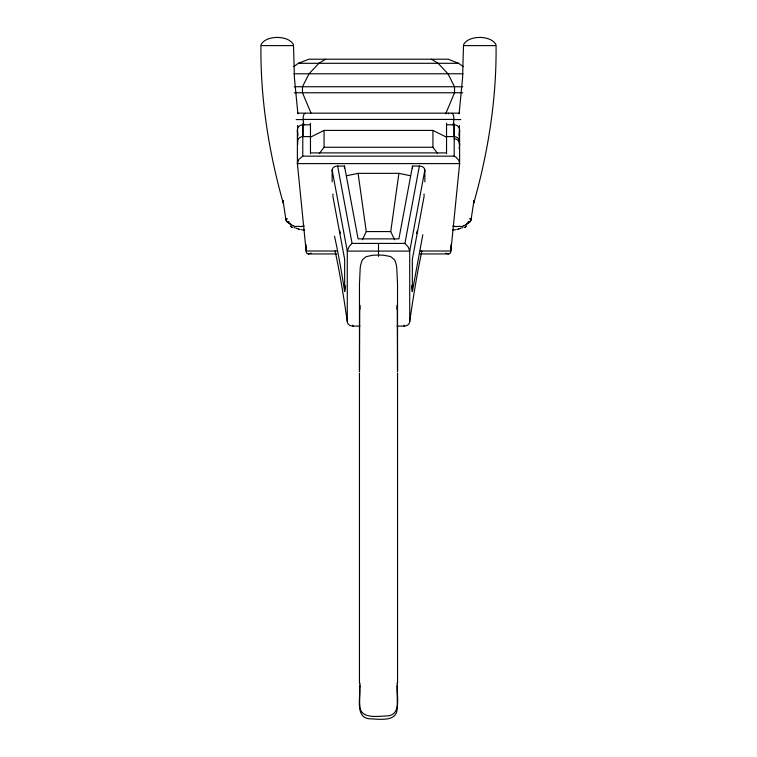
<?xml version="1.0" encoding="UTF-8"?>
<svg xmlns="http://www.w3.org/2000/svg" width="757" height="757" viewBox="0 0 757 757"><rect width="100%" height="100%" fill="white"/><g stroke="black" fill="none" stroke-linecap="round" stroke-linejoin="round"><path stroke-width="1.14" d="M359.452 373.031L359.452 683.079M378.5 256.358L378.5 243.413M397.548 683.079L397.548 373.031M359.717 305.298L359.461 371.375L359.471 284.168L360.19 268.196A69.805 51.892 0 0 1 360.824 264.288L362.111 260.493A13.815 10.276 0 0 1 362.622 259.613L366.17 256.661L372.151 255.336A50.142 37.282 0 0 1 377.488 255.109L379.512 255.1A54.267 40.339 0 0 1 383.78 255.241L390.584 256.557L394.378 259.613A13.815 10.276 0 0 1 394.889 260.493L395.949 263.408A64.837 48.202 0 0 1 396.791 268.196L397.529 284.168L397.539 371.375L397.283 305.298M420.277 251.021L450.869 251.021L459.622 163.607L458.837 160.446L456.367 157.456L454.247 156.169L302.809 156.15L298.911 159.254L297.369 163.503L306.131 251.021L336.723 251.021M397.274 305.071L397.047 309.111M459.622 163.607L297.378 163.607M424.213 195.817L412.357 259.244L412.357 291.473L411.439 285.758M453.225 125.312L453.85 119.417L303.15 119.417L303.775 125.312M459.139 135.295L459.613 130.318A5.45 5.072 0 0 0 454.191 124.791L446.535 124.801M459.168 148.817L459.613 144.246A5.441 4.958 0 0 0 454.191 138.843M359.954 685.549L359.821 686.76A65.736 65.736 0 0 0 359.641 689.097C360.294 698.796 355.279 718.204 370.116 718.828C379.503 719.046 397.397 722.367 397.179 708.003A65.764 65.764 0 0 0 397.359 705.666L397.047 685.549M359.954 683.041L359.641 702.95A65.764 65.074 0 0 0 359.821 705.259C359.745 719.746 377.951 716.094 387.404 715.914C401.712 714.863 396.621 696.052 397.359 686.552A65.736 65.045 0 0 0 397.179 684.233L397.047 683.041M459.177 144.284L459.442 125.501M394.586 239.77L390.744 231.576L398.911 173.344L410.247 175.7M459.111 113.787L462.574 77.98L463.483 45.609L496.062 45.609C496.639 98.94 488.199 152.006 473.712 203.255M397.075 326.097L404.039 326.097L404.181 325.122M471.119 219.341L473.929 200.927M412.357 291.473L422.803 234.812M424.857 181.822L424.857 170.107A5.46 4.059 0 0 0 419.369 166.067L412.518 166.057L398.911 238.862L358.089 238.862L344.482 166.057L337.631 166.057A5.46 4.059 0 0 0 332.124 170.107L332.143 181.822M421.942 250.955A238.862 22.029 -85.2 0 0 409.717 321.734L409.717 250.889L408.231 247.037L404.919 243.413L419.369 166.057M424.857 170.107L409.717 251.097L347.283 251.097L332.143 170.107M463.511 44.843C468.053 34.954 491.454 34.973 496.024 44.843M260.976 44.843C265.546 34.973 288.947 34.954 293.489 44.843M445.665 113.862L454.522 92.761L454.522 86.743L447.964 73.779L438.123 63.304L431.424 59.216M345.561 285.758L344.643 291.473L344.643 259.244L332.787 195.817M362.414 239.77L366.256 231.576L358.089 173.344L346.753 175.7M448.324 113.9L448.721 113.153M319.312 153.576L324.072 147.274L324.072 130.412L432.928 130.412L446.535 137.187M466.672 226.173L464.543 227.564L465.432 227.034M404.919 243.413L352.081 243.413L349.318 246.243L347.283 250.974L347.283 321.725A238.862 22.029 85.2 0 0 335.058 250.955M293.744 66.578L298.428 63.304L308.837 59.216L448.163 59.216L458.572 63.304L463.256 66.578M325.576 59.216L318.877 63.304L309.036 73.779L302.478 86.743L302.478 92.761L310.966 112.982M462.83 227.45L462.044 227.866M311.259 253.235L308.25 253.945L336.657 253.955M310.465 137.187L324.072 130.412M302.753 156.169L302.809 124.801L310.465 124.801M466.454 224.469L465.839 224.687M458.505 229.087L456.906 229.503M469.435 218.962L471.242 218.508M455.752 229.74L452.431 230.119M420.343 253.955L448.702 253.955L450.141 253.349L450.775 251.949A234.708 8.601 -85.4 0 0 450.954 244.748M458.363 226.381L456.48 226.523A11.885 4.76 7.9 0 1 454.787 226.485M448.702 253.955L445.741 253.226M298.428 63.304L458.572 63.304M293.905 73.779L463.095 73.779M294.274 86.743L462.726 86.743M294.274 92.761L462.726 92.761M297.662 113.153L459.338 113.153M296.195 119.578L303.169 119.578M453.831 119.578L460.805 119.578M297.823 144.284L297.558 142.117A5.441 4.958 0 0 1 302.961 136.601L310.465 136.601M446.535 136.601L454.039 136.601A5.441 4.958 0 0 1 459.442 142.117M324.072 147.274L432.928 147.274L437.688 153.576M310.465 152.895L446.535 152.895M358.089 173.344L398.911 173.344M366.256 231.576L390.744 231.576M347.368 321.734A5.772 4.296 0 0 0 352.961 326.135L359.925 326.097M304.569 230.119L301.248 229.74M298.637 226.381L300.52 226.523A11.885 4.76 -7.9 0 0 302.213 226.485M308.213 253.945L306.859 253.349L306.235 251.986A234.613 8.601 85.4 0 1 306.046 244.691M300.094 229.503L298.495 229.087M285.758 218.508L287.565 218.962M291.161 224.687L290.546 224.469M454.191 156.15L454.191 124.801M294.956 227.866L294.17 227.45M291.568 227.034L292.457 227.564L290.328 226.173M283.288 203.255C268.801 152.006 260.361 98.94 260.938 45.609L293.517 45.609L294.426 77.98L297.889 113.787M337.631 166.057L352.081 243.413M344.643 291.473L343.858 286.487A255.506 23.562 85.2 0 0 334.499 236.175M283.071 200.927L285.881 219.341M352.819 325.122L352.961 326.097M302.809 124.791A5.45 5.072 0.1 0 0 297.387 130.318L297.861 135.295M359.954 309.111L359.726 305.071M459.613 130.318L459.613 163.786M454.039 123.306L454.039 136.601M446.535 123.306L446.535 153.699M432.928 130.412L432.928 147.274M412.518 166.057L412.518 168.309M344.482 166.057L344.482 168.309M310.465 123.306L310.465 153.699M302.961 123.306L302.961 136.601M297.558 125.501L297.558 142.117M297.387 130.318L297.387 163.786M451.626 113.342A5.64 2.157 90 0 1 453.926 119.436M303.074 119.436A5.64 2.157 -90 0 1 305.374 113.342M473.447 201.031A5.659 4.693 50.5 0 1 473.75 202.27A5.659 4.996 60.2 0 0 473.513 201.012M283.326 200.984A5.659 5.214 -75.3 0 0 283.184 202.27A5.659 4.996 -60.2 0 1 283.364 200.993M468.223 222.899A5.734 5.091 64.7 0 0 471.195 219.369A5.734 5.044 59.3 0 1 468.214 222.889M288.777 222.899A5.734 5.091 -64.7 0 1 285.805 219.369A5.734 5.044 -59.3 0 0 288.786 222.889M409.632 321.734A5.772 4.296 0 0 1 404.039 326.135M290.802 224.432A15.121 3.558 1.9 0 1 289.344 223.817M290.527 223.552A11.535 2.896 0 0 1 288.076 221.669M298.618 229.049A21.48 6.558 2.1 0 1 295.996 228.226M293.413 225.662A25.265 5.517 3.5 0 1 290.489 224.753M296.347 226.684A22.502 9.472 -8.3 0 1 293.356 225.946M288.701 221.669A13.711 3.936 -4 0 1 288.89 221.498M304.229 226.05A12.888 4.201 -7 0 1 302.393 226.163M298.561 226.447A25.842 11.573 -9.7 0 1 296.981 226.229M466.511 224.753A25.265 5.517 -3.5 0 1 463.587 225.662M463.644 225.946A22.502 9.472 8.3 0 1 460.653 226.684M467.656 223.817A15.121 3.558 -1.9 0 1 466.198 224.432M468.924 221.669A11.535 2.896 0 0 1 466.473 223.552M468.11 221.498A13.711 3.936 4 0 1 468.299 221.669M454.607 226.163A12.888 4.201 7 0 1 452.771 226.05M460.019 226.229A25.842 11.573 9.7 0 1 458.439 226.447M461.004 228.226A21.48 6.558 -2.1 0 1 458.382 229.049M339.902 231.197A260.853 23.552 85.3 0 1 340.385 233.402M333.307 194.852A5.46 4.059 0 0 1 332.711 194.152M416.615 233.411A260.853 23.552 -85.3 0 1 417.098 231.197M424.289 194.152A5.46 4.059 0 0 1 423.693 194.852"/></g></svg>
